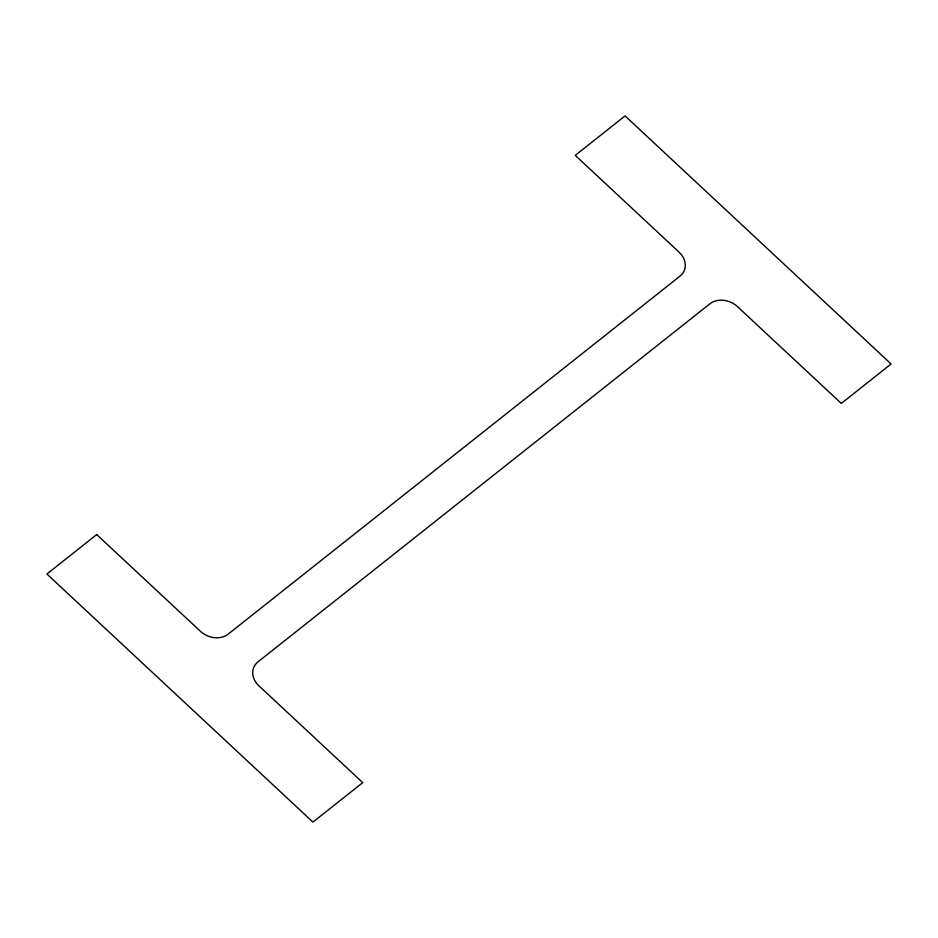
<?xml version="1.0" encoding="UTF-8"?>
<svg xmlns="http://www.w3.org/2000/svg" width="938" height="938" viewBox="0 0 938 938"><rect width="100%" height="100%" fill="white"/><g stroke="black" fill="none" stroke-linecap="round" stroke-linejoin="round"><path stroke-width="1.41" d="M96.696 534.566L46.9 574.021L312.929 822.087L362.736 782.632L258.958 685.866A20.179 16.403 23.7 0 1 257.973 661.888L709.808 303.877A20.179 16.403 23.7 0 1 737.538 306.679L841.304 403.434L891.1 363.979L625.071 115.913L575.264 155.368L679.042 252.134A20.179 16.403 23.7 0 1 680.027 276.112L228.192 634.123A20.179 16.403 23.7 0 1 200.462 631.321L96.696 534.566"/></g></svg>
